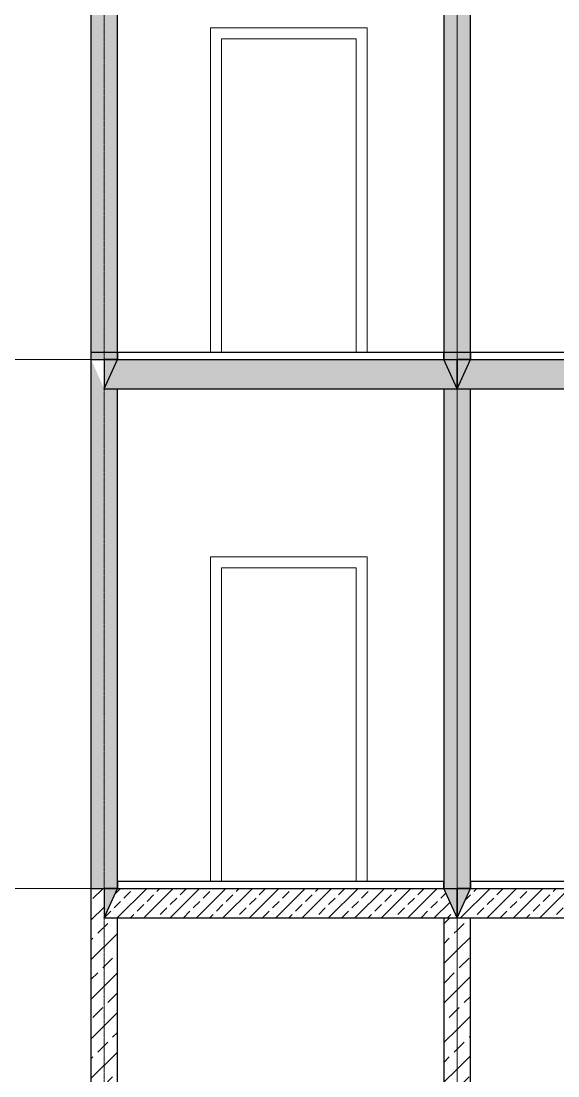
# Model space of a CAD drawing. Header units: millimetres. Extents: x -10163 to 1081624, y -5450 to 230390.
# Drawn here: x 383688 to 387338, y 58468 to 65645 of the extents above; entities that cross this region are included whole.
import ezdxf

# ---------------------------------------------------------------- set-up
doc = ezdxf.new("R2010")
doc.units = ezdxf.units.MM
doc.linetypes.add('Штрих-пунктир', pattern=[24, 20, -1.5, 1, -1.5])
doc.layers.add('0.09', color=40, linetype='Continuous', lineweight=9)
doc.layers.add('0.3', color=40, linetype='Continuous', lineweight=30)
doc.layers.add('0л_штриховка', color=7, linetype='Continuous', lineweight=9, transparency=0.2)
for name, color, linetype in [('0разрез', 7, 'Continuous'), ('норм двкри', 60, 'Continuous'), ('Оси 2', 253, 'Continuous'), ('Перекрытия', 100, 'Continuous'), ('Стены1', 120, 'Continuous')]:
    doc.layers.add(name, color=color, linetype=linetype)
pattern_1 = [(37.5, (8400, -1e-11), (-0.16000313, 4.894132373), [0, -3.8608, 0, -4.318, 0, -4.1275]), (7.5, (8400, -1e-11), (4.49523283, 7.16825101), [0, -2.0828, 0, -3.4798, 0, -1.3335]), (327.5, (8396.876, -1e-11), (7.909923702, 0.014371847), [0, -1.27, 0, -4.572, 0, -5.969]), (317.5, (8396.876, -1e-11), (7.63556452, 2.22929323), [0, -0.635, 0, -2.9972, 0, -3.429])]
pattern_2 = [(37.5, (10800, -7e-12), (-0.16000313, 4.894132373), [0, -3.8608, 0, -4.318, 0, -4.1275]), (7.5, (10800, -7e-12), (4.49523283, 7.16825101), [0, -2.0828, 0, -3.4798, 0, -1.3335]), (327.5, (10796.876, -7e-12), (7.909923702, 0.014371847), [0, -1.27, 0, -4.572, 0, -5.969]), (317.5, (10796.876, -7e-12), (7.63556452, 2.22929323), [0, -0.635, 0, -2.9972, 0, -3.429])]
pattern_3 = [(37.5, (7800, -7e-12), (-0.16000313, 4.894132373), [0, -3.8608, 0, -4.318, 0, -4.1275]), (7.5, (7800, -7e-12), (4.49523283, 7.16825101), [0, -2.0828, 0, -3.4798, 0, -1.3335]), (327.5, (7796.876, -7e-12), (7.909923702, 0.014371847), [0, -1.27, 0, -4.572, 0, -5.969]), (317.5, (7796.876, -7e-12), (7.63556452, 2.22929323), [0, -0.635, 0, -2.9972, 0, -3.429])]
pattern_4 = [(37.5, (8400, -3600), (-0.16000313, 4.894132373), [0, -3.8608, 0, -4.318, 0, -4.1275]), (7.5, (8400, -3600), (4.49523283, 7.16825101), [0, -2.0828, 0, -3.4798, 0, -1.3335]), (327.5, (8396.876, -3600), (7.909923702, 0.014371847), [0, -1.27, 0, -4.572, 0, -5.969]), (317.5, (8396.876, -3600), (7.63556452, 2.22929323), [0, -0.635, 0, -2.9972, 0, -3.429])]
pattern_5 = [(37.5, (10800, -3600), (-0.16000313, 4.894132373), [0, -3.8608, 0, -4.318, 0, -4.1275]), (7.5, (10800, -3600), (4.49523283, 7.16825101), [0, -2.0828, 0, -3.4798, 0, -1.3335]), (327.5, (10796.876, -3600), (7.909923702, 0.014371847), [0, -1.27, 0, -4.572, 0, -5.969]), (317.5, (10796.876, -3600), (7.63556452, 2.22929323), [0, -0.635, 0, -2.9972, 0, -3.429])]
pattern_6 = [(37.5, (7800, -3600), (-0.16000313, 4.894132373), [0, -3.8608, 0, -4.318, 0, -4.1275]), (7.5, (7800, -3600), (4.49523283, 7.16825101), [0, -2.0828, 0, -3.4798, 0, -1.3335]), (327.5, (7796.876, -3600), (7.909923702, 0.014371847), [0, -1.27, 0, -4.572, 0, -5.969]), (317.5, (7796.876, -3600), (7.63556452, 2.22929323), [0, -0.635, 0, -2.9972, 0, -3.429])]

# ---------------------------------------------------------------- blocks, each defined once
blk = doc.blocks.new('типовой')
h = blk.add_hatch()
h.set_pattern_fill('AR-SAND', color=256, scale=0.1)
h.set_pattern_definition(pattern_1)
h.paths.add_polyline_path([(388284.6, 63586), (388194.6, 63586), (388194.6, 63385.8)])
h = blk.add_hatch()
h.set_pattern_fill('AR-SAND', color=256, scale=0.1)
h.set_pattern_definition(pattern_1)
h.paths.add_polyline_path([(388194.6, 63385.8), (388284.6, 63586), (388194.6, 63586)])
h = blk.add_hatch()
h.set_pattern_fill('AR-SAND', color=256, scale=0.1)
h.set_pattern_definition(pattern_1)
h.paths.add_polyline_path([(388194.6, 63385.8), (388284.6, 63586), (388194.6, 63586)])
h = blk.add_hatch()
h.set_pattern_fill('AR-SAND', color=256, scale=0.1)
h.set_pattern_definition(pattern_1)
h.paths.add_polyline_path([(388284.6, 63586), (388194.6, 63586), (388194.6, 63385.8)])
h = blk.add_hatch()
h.set_pattern_fill('AR-SAND', color=256, scale=0.1)
h.set_pattern_definition(pattern_1)
h.paths.add_polyline_path([(388194.6, 63385.8), (388284.6, 63586), (388194.6, 63586)])
h = blk.add_hatch()
h.set_pattern_fill('AR-SAND', color=256, scale=0.1)
h.set_pattern_definition(pattern_1)
h.paths.add_polyline_path([(388194.6, 63385.8), (388284.6, 63586), (388194.6, 63586)])
h = blk.add_hatch()
h.set_pattern_fill('AR-SAND', color=256, scale=0.1)
h.set_pattern_definition(pattern_1)
h.paths.add_polyline_path([(388284.6, 63586), (388194.6, 63586), (388194.6, 63385.8)])
h = blk.add_hatch()
h.set_pattern_fill('AR-SAND', color=256, scale=0.1)
h.set_pattern_definition(pattern_1)
h.paths.add_polyline_path([(388194.6, 63385.8), (388284.6, 63586), (388194.6, 63586)])
h = blk.add_hatch()
h.set_pattern_fill('AR-SAND', color=256, scale=0.1)
h.set_pattern_definition(pattern_1)
h.paths.add_polyline_path([(388194.6, 63385.8), (388284.6, 63586), (388194.6, 63586)])
h = blk.add_hatch()
h.set_pattern_fill('AR-SAND', color=256, scale=0.1)
h.set_pattern_definition(pattern_3)
h.paths.add_polyline_path([(390594.6, 63586), (390504.6, 63586), (390594.6, 63385.8)])
h = blk.add_hatch()
h.set_pattern_fill('AR-SAND', color=256, scale=0.1)
h.set_pattern_definition(pattern_3)
h.paths.add_polyline_path([(390594.6, 63385.8), (390594.6, 63586), (390504.6, 63586)])
h = blk.add_hatch()
h.set_pattern_fill('AR-SAND', color=256, scale=0.1)
h.set_pattern_definition(pattern_3)
h.paths.add_polyline_path([(390594.6, 63385.8), (390594.6, 63586), (390504.6, 63586)])
h = blk.add_hatch()
h.set_pattern_fill('AR-SAND', color=256, scale=0.1)
h.set_pattern_definition(pattern_3)
h.paths.add_polyline_path([(390594.6, 63586), (390504.6, 63586), (390594.6, 63385.8)])
h = blk.add_hatch()
h.set_pattern_fill('AR-SAND', color=256, scale=0.1)
h.set_pattern_definition(pattern_3)
h.paths.add_polyline_path([(390594.6, 63385.8), (390594.6, 63586), (390504.6, 63586)])
h = blk.add_hatch()
h.set_pattern_fill('AR-SAND', color=256, scale=0.1)
h.set_pattern_definition(pattern_3)
h.paths.add_polyline_path([(390594.6, 63385.8), (390594.6, 63586), (390504.6, 63586)])
h = blk.add_hatch()
h.set_pattern_fill('AR-SAND', color=256, scale=0.1)
h.set_pattern_definition(pattern_3)
h.paths.add_polyline_path([(390594.6, 63586), (390504.6, 63586), (390594.6, 63385.8)])
h = blk.add_hatch()
h.set_pattern_fill('AR-SAND', color=256, scale=0.1)
h.set_pattern_definition(pattern_3)
h.paths.add_polyline_path([(390594.6, 63385.8), (390594.6, 63586), (390504.6, 63586)])
h = blk.add_hatch()
h.set_pattern_fill('AR-SAND', color=256, scale=0.1)
h.set_pattern_definition(pattern_3)
h.paths.add_polyline_path([(390594.6, 63385.8), (390594.6, 63586), (390504.6, 63586)])
h = blk.add_hatch()
h.set_pattern_fill('AR-SAND', color=256, scale=0.1)
h.set_pattern_definition(pattern_2)
h.paths.add_polyline_path([(390684.6, 63586), (390594.6, 63586), (390594.6, 63385.8)])
h = blk.add_hatch()
h.set_pattern_fill('AR-SAND', color=256, scale=0.1)
h.set_pattern_definition(pattern_2)
h.paths.add_polyline_path([(390594.6, 63385.8), (390684.6, 63586), (390594.6, 63586)])
h = blk.add_hatch()
h.set_pattern_fill('AR-SAND', color=256, scale=0.1)
h.set_pattern_definition(pattern_2)
h.paths.add_polyline_path([(390594.6, 63385.8), (390684.6, 63586), (390594.6, 63586)])
h = blk.add_hatch()
h.set_pattern_fill('AR-SAND', color=256, scale=0.1)
h.set_pattern_definition(pattern_2)
h.paths.add_polyline_path([(390684.6, 63586), (390594.6, 63586), (390594.6, 63385.8)])
h = blk.add_hatch()
h.set_pattern_fill('AR-SAND', color=256, scale=0.1)
h.set_pattern_definition(pattern_2)
h.paths.add_polyline_path([(390594.6, 63385.8), (390684.6, 63586), (390594.6, 63586)])
h = blk.add_hatch()
h.set_pattern_fill('AR-SAND', color=256, scale=0.1)
h.set_pattern_definition(pattern_2)
h.paths.add_polyline_path([(390594.6, 63385.8), (390684.6, 63586), (390594.6, 63586)])
h = blk.add_hatch()
h.set_pattern_fill('AR-SAND', color=256, scale=0.1)
h.set_pattern_definition(pattern_2)
h.paths.add_polyline_path([(390684.6, 63586), (390594.6, 63586), (390594.6, 63385.8)])
h = blk.add_hatch()
h.set_pattern_fill('AR-SAND', color=256, scale=0.1)
h.set_pattern_definition(pattern_2)
h.paths.add_polyline_path([(390594.6, 63385.8), (390684.6, 63586), (390594.6, 63586)])
h = blk.add_hatch()
h.set_pattern_fill('AR-SAND', color=256, scale=0.1)
h.set_pattern_definition(pattern_2)
h.paths.add_polyline_path([(390594.6, 63385.8), (390684.6, 63586), (390594.6, 63586)])
h = blk.add_hatch()
h.set_pattern_fill('AR-SAND', color=256, scale=0.1)
h.set_pattern_definition(pattern_4)
h.paths.add_polyline_path([(388284.6, 59986), (388194.6, 59986), (388194.6, 59785.8)])
h = blk.add_hatch()
h.set_pattern_fill('AR-SAND', color=256, scale=0.1)
h.set_pattern_definition(pattern_4)
h.paths.add_polyline_path([(388194.6, 59785.8), (388284.6, 59986), (388194.6, 59986)])
h = blk.add_hatch()
h.set_pattern_fill('AR-SAND', color=256, scale=0.1)
h.set_pattern_definition(pattern_4)
h.paths.add_polyline_path([(388194.6, 59785.8), (388284.6, 59986), (388194.6, 59986)])
h = blk.add_hatch()
h.set_pattern_fill('AR-SAND', color=256, scale=0.1)
h.set_pattern_definition(pattern_4)
h.paths.add_polyline_path([(388284.6, 59986), (388194.6, 59986), (388194.6, 59785.8)])
h = blk.add_hatch()
h.set_pattern_fill('AR-SAND', color=256, scale=0.1)
h.set_pattern_definition(pattern_4)
h.paths.add_polyline_path([(388194.6, 59785.8), (388284.6, 59986), (388194.6, 59986)])
h = blk.add_hatch()
h.set_pattern_fill('AR-SAND', color=256, scale=0.1)
h.set_pattern_definition(pattern_4)
h.paths.add_polyline_path([(388194.6, 59785.8), (388284.6, 59986), (388194.6, 59986)])
h = blk.add_hatch()
h.set_pattern_fill('AR-SAND', color=256, scale=0.1)
h.set_pattern_definition(pattern_4)
h.paths.add_polyline_path([(388284.6, 59986), (388194.6, 59986), (388194.6, 59785.8)])
h = blk.add_hatch()
h.set_pattern_fill('AR-SAND', color=256, scale=0.1)
h.set_pattern_definition(pattern_4)
h.paths.add_polyline_path([(388194.6, 59785.8), (388284.6, 59986), (388194.6, 59986)])
h = blk.add_hatch()
h.set_pattern_fill('AR-SAND', color=256, scale=0.1)
h.set_pattern_definition(pattern_4)
h.paths.add_polyline_path([(388194.6, 59785.8), (388284.6, 59986), (388194.6, 59986)])
h = blk.add_hatch()
h.set_pattern_fill('AR-SAND', color=256, scale=0.1)
h.set_pattern_definition(pattern_6)
h.paths.add_polyline_path([(390594.6, 59986), (390504.6, 59986), (390594.6, 59785.8)])
h = blk.add_hatch()
h.set_pattern_fill('AR-SAND', color=256, scale=0.1)
h.set_pattern_definition(pattern_6)
h.paths.add_polyline_path([(390594.6, 59785.8), (390594.6, 59986), (390504.6, 59986)])
h = blk.add_hatch()
h.set_pattern_fill('AR-SAND', color=256, scale=0.1)
h.set_pattern_definition(pattern_6)
h.paths.add_polyline_path([(390594.6, 59785.8), (390594.6, 59986), (390504.6, 59986)])
h = blk.add_hatch()
h.set_pattern_fill('AR-SAND', color=256, scale=0.1)
h.set_pattern_definition(pattern_6)
h.paths.add_polyline_path([(390594.6, 59986), (390504.6, 59986), (390594.6, 59785.8)])
h = blk.add_hatch()
h.set_pattern_fill('AR-SAND', color=256, scale=0.1)
h.set_pattern_definition(pattern_6)
h.paths.add_polyline_path([(390594.6, 59785.8), (390594.6, 59986), (390504.6, 59986)])
h = blk.add_hatch()
h.set_pattern_fill('AR-SAND', color=256, scale=0.1)
h.set_pattern_definition(pattern_6)
h.paths.add_polyline_path([(390594.6, 59785.8), (390594.6, 59986), (390504.6, 59986)])
h = blk.add_hatch()
h.set_pattern_fill('AR-SAND', color=256, scale=0.1)
h.set_pattern_definition(pattern_6)
h.paths.add_polyline_path([(390594.6, 59986), (390504.6, 59986), (390594.6, 59785.8)])
h = blk.add_hatch()
h.set_pattern_fill('AR-SAND', color=256, scale=0.1)
h.set_pattern_definition(pattern_6)
h.paths.add_polyline_path([(390594.6, 59785.8), (390594.6, 59986), (390504.6, 59986)])
h = blk.add_hatch()
h.set_pattern_fill('AR-SAND', color=256, scale=0.1)
h.set_pattern_definition(pattern_6)
h.paths.add_polyline_path([(390594.6, 59785.8), (390594.6, 59986), (390504.6, 59986)])
h = blk.add_hatch()
h.set_pattern_fill('AR-SAND', color=256, scale=0.1)
h.set_pattern_definition(pattern_5)
h.paths.add_polyline_path([(390684.6, 59986), (390594.6, 59986), (390594.6, 59785.8)])
h = blk.add_hatch()
h.set_pattern_fill('AR-SAND', color=256, scale=0.1)
h.set_pattern_definition(pattern_5)
h.paths.add_polyline_path([(390594.6, 59785.8), (390684.6, 59986), (390594.6, 59986)])
h = blk.add_hatch()
h.set_pattern_fill('AR-SAND', color=256, scale=0.1)
h.set_pattern_definition(pattern_5)
h.paths.add_polyline_path([(390594.6, 59785.8), (390684.6, 59986), (390594.6, 59986)])
h = blk.add_hatch()
h.set_pattern_fill('AR-SAND', color=256, scale=0.1)
h.set_pattern_definition(pattern_5)
h.paths.add_polyline_path([(390684.6, 59986), (390594.6, 59986), (390594.6, 59785.8)])
h = blk.add_hatch()
h.set_pattern_fill('AR-SAND', color=256, scale=0.1)
h.set_pattern_definition(pattern_5)
h.paths.add_polyline_path([(390594.6, 59785.8), (390684.6, 59986), (390594.6, 59986)])
h = blk.add_hatch()
h.set_pattern_fill('AR-SAND', color=256, scale=0.1)
h.set_pattern_definition(pattern_5)
h.paths.add_polyline_path([(390594.6, 59785.8), (390684.6, 59986), (390594.6, 59986)])
h = blk.add_hatch()
h.set_pattern_fill('AR-SAND', color=256, scale=0.1)
h.set_pattern_definition(pattern_5)
h.paths.add_polyline_path([(390684.6, 59986), (390594.6, 59986), (390594.6, 59785.8)])
h = blk.add_hatch()
h.set_pattern_fill('AR-SAND', color=256, scale=0.1)
h.set_pattern_definition(pattern_5)
h.paths.add_polyline_path([(390594.6, 59785.8), (390684.6, 59986), (390594.6, 59986)])
h = blk.add_hatch()
h.set_pattern_fill('AR-SAND', color=256, scale=0.1)
h.set_pattern_definition(pattern_5)
h.paths.add_polyline_path([(390594.6, 59785.8), (390684.6, 59986), (390594.6, 59986)])
at = {"layer": '0л_штриховка', "lineweight": 9}
h = blk.add_hatch(dxfattribs=at)
h.set_pattern_fill('ANSI36', color=256, scale=30)
h.paths.add_polyline_path([(390504.6, 63586), (388284.6, 63586), (388194.6, 63385.8), (390594.6, 63385.8)])
h.paths.add_polyline_path([(393504.6, 63586), (390684.6, 63586), (390594.6, 63385.8), (393594.6, 63385.8)])
h.paths.add_polyline_path([(395009.7, 63586), (393684.6, 63586), (393594.6, 63385.8), (395099.7, 63385.8)])
h.paths.add_polyline_path([(393684.6, 63385.8), (393594.6, 63385.8), (393504.6, 63385.8), (393504.6, 59986), (393684.6, 59986), (393684.6, 60033.1)])
h.paths.add_polyline_path([(390684.6, 63385.8), (390594.6, 63385.8), (390504.6, 63385.8), (390504.6, 59986), (390684.6, 59986), (390684.6, 60033.1)])
h.paths.add_polyline_path([(390684.6, 63633.1), (390504.6, 63633.1), (390504.6, 63586), (390594.6, 63586), (390684.6, 63586)])
h.paths.add_polyline_path([(393684.6, 63633.1), (393504.6, 63633.1), (393504.6, 63586), (393594.6, 63586), (393684.6, 63586)])
h.paths.add_polyline_path([(382704.6, 63586), (380184.6, 63586), (380124.6, 63385.8), (382794.6, 63385.8)])
h.paths.add_polyline_path([(380184.6, 63385.8), (380124.6, 63385.8), (380124.6, 63586), (380184.6, 63586), (380184.6, 63633.1), (380064.6, 63633.1), (380064.6, 59986), (380184.6, 59986)])
h.paths.add_polyline_path([(382884.6, 63586), (382794.6, 63385.8), (382704.6, 63385.8), (382704.6, 59986), (382884.6, 59986)])
h.paths.add_polyline_path([(388284.6, 63385.8), (388194.6, 63385.8), (388104.6, 63586), (388104.6, 59986), (388284.6, 59986)])
h.paths.add_polyline_path([(388284.6, 63586), (388284.6, 63633.1), (388104.6, 63633.1), (388104.6, 63586), (388194.6, 63586)])
h.paths.add_polyline_path([(382884.6, 63586), (382884.6, 63633.1), (382704.6, 63633.1), (382704.6, 63586), (382794.6, 63586)])
h = blk.add_hatch(dxfattribs=at)
h.set_pattern_fill('ANSI36', color=256, scale=30)
h.paths.add_polyline_path([(390504.6, 63586), (388284.6, 63586), (388194.6, 63385.8), (390594.6, 63385.8)])
h.paths.add_polyline_path([(393504.6, 63586), (390684.6, 63586), (390594.6, 63385.8), (393594.6, 63385.8)])
h.paths.add_polyline_path([(395009.7, 63586), (393684.6, 63586), (393594.6, 63385.8), (395099.7, 63385.8)])
h.paths.add_polyline_path([(393684.6, 63385.8), (393594.6, 63385.8), (393504.6, 63385.8), (393504.6, 59986), (393684.6, 59986), (393684.6, 60033.1)])
h.paths.add_polyline_path([(390684.6, 63385.8), (390594.6, 63385.8), (390504.6, 63385.8), (390504.6, 59986), (390684.6, 59986), (390684.6, 60033.1)])
h.paths.add_polyline_path([(390684.6, 63633.1), (390504.6, 63633.1), (390504.6, 63586), (390594.6, 63586), (390684.6, 63586)])
h.paths.add_polyline_path([(393684.6, 63633.1), (393504.6, 63633.1), (393504.6, 63586), (393594.6, 63586), (393684.6, 63586)])
h.paths.add_polyline_path([(382704.6, 63586), (380184.6, 63586), (380124.6, 63385.8), (382794.6, 63385.8)])
h.paths.add_polyline_path([(380184.6, 63385.8), (380124.6, 63385.8), (380124.6, 63586), (380184.6, 63586), (380184.6, 63633.1), (380064.6, 63633.1), (380064.6, 59986), (380184.6, 59986)])
h.paths.add_polyline_path([(382884.6, 63586), (382794.6, 63385.8), (382704.6, 63385.8), (382704.6, 59986), (382884.6, 59986)])
h.paths.add_polyline_path([(388284.6, 63385.8), (388194.6, 63385.8), (388104.6, 63586), (388104.6, 59986), (388284.6, 59986)])
h.paths.add_polyline_path([(388284.6, 63586), (388284.6, 63633.1), (388104.6, 63633.1), (388104.6, 63586), (388194.6, 63586)])
h.paths.add_polyline_path([(382884.6, 63586), (382884.6, 63633.1), (382704.6, 63633.1), (382704.6, 63586), (382794.6, 63586)])
h = blk.add_hatch(dxfattribs=at)
h.set_pattern_fill('ANSI36', color=256, scale=30)
h.paths.add_polyline_path([(390504.6, 63586), (388284.6, 63586), (388194.6, 63385.8), (390594.6, 63385.8)])
h.paths.add_polyline_path([(393504.6, 63586), (390684.6, 63586), (390594.6, 63385.8), (393594.6, 63385.8)])
h.paths.add_polyline_path([(395009.7, 63586), (393684.6, 63586), (393594.6, 63385.8), (395099.7, 63385.8)])
h.paths.add_polyline_path([(393684.6, 63385.8), (393594.6, 63385.8), (393504.6, 63385.8), (393504.6, 59986), (393684.6, 59986), (393684.6, 60033.1)])
h.paths.add_polyline_path([(390684.6, 63385.8), (390594.6, 63385.8), (390504.6, 63385.8), (390504.6, 59986), (390684.6, 59986), (390684.6, 60033.1)])
h.paths.add_polyline_path([(390684.6, 63633.1), (390504.6, 63633.1), (390504.6, 63586), (390594.6, 63586), (390684.6, 63586)])
h.paths.add_polyline_path([(393684.6, 63633.1), (393504.6, 63633.1), (393504.6, 63586), (393594.6, 63586), (393684.6, 63586)])
h.paths.add_polyline_path([(382704.6, 63586), (380184.6, 63586), (380124.6, 63385.8), (382794.6, 63385.8)])
h.paths.add_polyline_path([(380184.6, 63385.8), (380124.6, 63385.8), (380124.6, 63586), (380184.6, 63586), (380184.6, 63633.1), (380064.6, 63633.1), (380064.6, 59986), (380184.6, 59986)])
h.paths.add_polyline_path([(382884.6, 63586), (382794.6, 63385.8), (382704.6, 63385.8), (382704.6, 59986), (382884.6, 59986)])
h.paths.add_polyline_path([(388284.6, 63385.8), (388194.6, 63385.8), (388104.6, 63586), (388104.6, 59986), (388284.6, 59986)])
h.paths.add_polyline_path([(388284.6, 63586), (388284.6, 63633.1), (388104.6, 63633.1), (388104.6, 63586), (388194.6, 63586)])
h.paths.add_polyline_path([(382884.6, 63586), (382884.6, 63633.1), (382704.6, 63633.1), (382704.6, 63586), (382794.6, 63586)])
at = {"lineweight": 9}
blk.add_line((382884.6, 59986), (388104.6, 59986), dxfattribs=at)
blk.add_line((382884.6, 59986), (388104.6, 59986), dxfattribs=at)
blk.add_line((382884.6, 59986), (388104.6, 59986), dxfattribs=at)
for points in [[(388284.6, 63586), (388194.6, 63586), (388194.6, 63385.8), (388284.6, 63586)], [(388284.6, 63586), (388194.6, 63586), (388194.6, 63385.8), (388284.6, 63586)], [(388284.6, 63586), (388194.6, 63586), (388194.6, 63385.8), (388284.6, 63586)], [(388284.6, 63586), (388194.6, 63586), (388194.6, 63385.8), (388284.6, 63586)], [(388284.6, 63586), (388194.6, 63586), (388194.6, 63385.8), (388284.6, 63586)], [(388284.6, 63586), (388194.6, 63586), (388194.6, 63385.8), (388284.6, 63586)], [(388284.6, 63586), (388194.6, 63586), (388194.6, 63385.8), (388284.6, 63586)], [(388284.6, 63586), (388194.6, 63586), (388194.6, 63385.8), (388284.6, 63586)], [(388284.6, 63586), (388194.6, 63586), (388194.6, 63385.8), (388284.6, 63586)], [(390504.6, 63586), (390594.6, 63586), (390594.6, 63385.8), (390504.6, 63586)], [(390504.6, 63586), (390594.6, 63586), (390594.6, 63385.8), (390504.6, 63586)], [(390504.6, 63586), (390594.6, 63586), (390594.6, 63385.8), (390504.6, 63586)], [(390504.6, 63586), (390594.6, 63586), (390594.6, 63385.8), (390504.6, 63586)], [(390504.6, 63586), (390594.6, 63586), (390594.6, 63385.8), (390504.6, 63586)], [(390504.6, 63586), (390594.6, 63586), (390594.6, 63385.8), (390504.6, 63586)], [(390504.6, 63586), (390594.6, 63586), (390594.6, 63385.8), (390504.6, 63586)], [(390504.6, 63586), (390594.6, 63586), (390594.6, 63385.8), (390504.6, 63586)], [(390504.6, 63586), (390594.6, 63586), (390594.6, 63385.8), (390504.6, 63586)], [(390684.6, 63586), (390594.6, 63586), (390594.6, 63385.8), (390684.6, 63586)], [(390684.6, 63586), (390594.6, 63586), (390594.6, 63385.8), (390684.6, 63586)], [(390684.6, 63586), (390594.6, 63586), (390594.6, 63385.8), (390684.6, 63586)], [(390684.6, 63586), (390594.6, 63586), (390594.6, 63385.8), (390684.6, 63586)], [(390684.6, 63586), (390594.6, 63586), (390594.6, 63385.8), (390684.6, 63586)], [(390684.6, 63586), (390594.6, 63586), (390594.6, 63385.8), (390684.6, 63586)], [(390684.6, 63586), (390594.6, 63586), (390594.6, 63385.8), (390684.6, 63586)], [(390684.6, 63586), (390594.6, 63586), (390594.6, 63385.8), (390684.6, 63586)], [(390684.6, 63586), (390594.6, 63586), (390594.6, 63385.8), (390684.6, 63586)], [(388284.6, 59986), (388194.6, 59986), (388194.6, 59785.8), (388284.6, 59986)], [(388284.6, 59986), (388194.6, 59986), (388194.6, 59785.8), (388284.6, 59986)], [(388284.6, 59986), (388194.6, 59986), (388194.6, 59785.8), (388284.6, 59986)], [(388284.6, 59986), (388194.6, 59986), (388194.6, 59785.8), (388284.6, 59986)], [(388284.6, 59986), (388194.6, 59986), (388194.6, 59785.8), (388284.6, 59986)], [(388284.6, 59986), (388194.6, 59986), (388194.6, 59785.8), (388284.6, 59986)], [(388284.6, 59986), (388194.6, 59986), (388194.6, 59785.8), (388284.6, 59986)], [(388284.6, 59986), (388194.6, 59986), (388194.6, 59785.8), (388284.6, 59986)], [(388284.6, 59986), (388194.6, 59986), (388194.6, 59785.8), (388284.6, 59986)], [(390504.6, 59986), (390594.6, 59986), (390594.6, 59785.8), (390504.6, 59986)], [(390504.6, 59986), (390594.6, 59986), (390594.6, 59785.8), (390504.6, 59986)], [(390504.6, 59986), (390594.6, 59986), (390594.6, 59785.8), (390504.6, 59986)], [(390504.6, 59986), (390594.6, 59986), (390594.6, 59785.8), (390504.6, 59986)], [(390504.6, 59986), (390594.6, 59986), (390594.6, 59785.8), (390504.6, 59986)], [(390504.6, 59986), (390594.6, 59986), (390594.6, 59785.8), (390504.6, 59986)], [(390504.6, 59986), (390594.6, 59986), (390594.6, 59785.8), (390504.6, 59986)], [(390504.6, 59986), (390594.6, 59986), (390594.6, 59785.8), (390504.6, 59986)], [(390504.6, 59986), (390594.6, 59986), (390594.6, 59785.8), (390504.6, 59986)], [(390684.6, 59986), (390594.6, 59986), (390594.6, 59785.8), (390684.6, 59986)], [(390684.6, 59986), (390594.6, 59986), (390594.6, 59785.8), (390684.6, 59986)], [(390684.6, 59986), (390594.6, 59986), (390594.6, 59785.8), (390684.6, 59986)], [(390684.6, 59986), (390594.6, 59986), (390594.6, 59785.8), (390684.6, 59986)], [(390684.6, 59986), (390594.6, 59986), (390594.6, 59785.8), (390684.6, 59986)], [(390684.6, 59986), (390594.6, 59986), (390594.6, 59785.8), (390684.6, 59986)], [(390684.6, 59986), (390594.6, 59986), (390594.6, 59785.8), (390684.6, 59986)], [(390684.6, 59986), (390594.6, 59986), (390594.6, 59785.8), (390684.6, 59986)], [(390684.6, 59986), (390594.6, 59986), (390594.6, 59785.8), (390684.6, 59986)]]:
    blk.add_lwpolyline(points)
at = {"layer": '0.09', "lineweight": 9}
blk.add_line((382884.6, 59986), (388104.6, 59986), dxfattribs=at)
blk.add_line((382884.6, 59986), (388104.6, 59986), dxfattribs=at)
blk.add_line((382884.6, 59986), (388104.6, 59986), dxfattribs=at)
blk.add_line((382884.6, 59986), (388104.6, 59986), dxfattribs=at)
blk.add_line((382884.6, 59986), (388104.6, 59986), dxfattribs=at)
blk.add_line((382884.6, 59986), (388104.6, 59986), dxfattribs=at)
at = {"layer": '0.3', "lineweight": 30}
for points in [[(388104.6, 63633.1), (388104.6, 59986), (388284.6, 59986), (388284.6, 63385.8)], [(388284.6, 63633.1), (388104.6, 63633.1)], [(388104.6, 63633.1), (388104.6, 59986), (388284.6, 59986), (388284.6, 63385.8)], [(388284.6, 63633.1), (388104.6, 63633.1)], [(388104.6, 63633.1), (388104.6, 59986), (388284.6, 59986), (388284.6, 63385.8)], [(388284.6, 63633.1), (388104.6, 63633.1)], [(390684.6, 63633.1), (390504.6, 63633.1)], [(390684.6, 63633.1), (390504.6, 63633.1)], [(390684.6, 63633.1), (390504.6, 63633.1)], [(388194.6, 63586), (388194.6, 63385.8), (390594.6, 63385.8), (390594.6, 63586)], [(388194.6, 63586), (388194.6, 63385.8), (390594.6, 63385.8), (390594.6, 63586)], [(388194.6, 63586), (388194.6, 63385.8), (390594.6, 63385.8), (390594.6, 63586)], [(390594.6, 63586), (390594.6, 63385.8), (393594.6, 63385.8), (393594.6, 63586)], [(390594.6, 63586), (390594.6, 63385.8), (393594.6, 63385.8), (393594.6, 63586)], [(390594.6, 63586), (390594.6, 63385.8), (393594.6, 63385.8), (393594.6, 63586)], [(390504.6, 63385.8), (390504.6, 59986), (390684.6, 59986), (390684.6, 63385.8)], [(390504.6, 63385.8), (390504.6, 59986), (390684.6, 59986), (390684.6, 63385.8)], [(390504.6, 63385.8), (390504.6, 59986), (390684.6, 59986), (390684.6, 63385.8)], [(388194.6, 59986), (388194.6, 59785.8), (390594.6, 59785.8), (390594.6, 59986)], [(388194.6, 59986), (388194.6, 59785.8), (390594.6, 59785.8), (390594.6, 59986)], [(388194.6, 59986), (388194.6, 59785.8), (390594.6, 59785.8), (390594.6, 59986)], [(388194.6, 59986), (388194.6, 59785.8), (390594.6, 59785.8), (390594.6, 59986)], [(388194.6, 59986), (388194.6, 59785.8), (390594.6, 59785.8), (390594.6, 59986)], [(388194.6, 59986), (388194.6, 59785.8), (390594.6, 59785.8), (390594.6, 59986)], [(388194.6, 59986), (388194.6, 59785.8), (390594.6, 59785.8), (390594.6, 59986)], [(388194.6, 59986), (388194.6, 59785.8), (390594.6, 59785.8), (390594.6, 59986)], [(388194.6, 59986), (388194.6, 59785.8), (390594.6, 59785.8), (390594.6, 59986)], [(388284.6, 59986), (390504.6, 59986)], [(388284.6, 59986), (390504.6, 59986)], [(388284.6, 59986), (390504.6, 59986)], [(388284.6, 59986), (390504.6, 59986)], [(388284.6, 59986), (390504.6, 59986)], [(388284.6, 59986), (390504.6, 59986)], [(388284.6, 59986), (390504.6, 59986)], [(388284.6, 59986), (390504.6, 59986)], [(388284.6, 59986), (390504.6, 59986)], [(390594.6, 59986), (390594.6, 59785.8), (393594.6, 59785.8), (393594.6, 59986)], [(390594.6, 59986), (390594.6, 59785.8), (393594.6, 59785.8), (393594.6, 59986)], [(390594.6, 59986), (390594.6, 59785.8), (393594.6, 59785.8), (393594.6, 59986)], [(390594.6, 59986), (390594.6, 59785.8), (393594.6, 59785.8), (393594.6, 59986)], [(390594.6, 59986), (390594.6, 59785.8), (393594.6, 59785.8), (393594.6, 59986)], [(390594.6, 59986), (390594.6, 59785.8), (393594.6, 59785.8), (393594.6, 59986)], [(390594.6, 59986), (390594.6, 59785.8), (393594.6, 59785.8), (393594.6, 59986)], [(390594.6, 59986), (390594.6, 59785.8), (393594.6, 59785.8), (393594.6, 59986)], [(390594.6, 59986), (390594.6, 59785.8), (393594.6, 59785.8), (393594.6, 59986)], [(390647.5, 59986), (393535.1, 59986)], [(390647.5, 59986), (393535.1, 59986)], [(390647.5, 59986), (393535.1, 59986)], [(390647.5, 59986), (393535.1, 59986)], [(390647.5, 59986), (393535.1, 59986)], [(390647.5, 59986), (393535.1, 59986)], [(390647.5, 59986), (393535.1, 59986)], [(390647.5, 59986), (393535.1, 59986)], [(390647.5, 59986), (393535.1, 59986)]]:
    blk.add_lwpolyline(points, dxfattribs=at)
for points in [[(388284.6, 63586), (390504.6, 63586), (390504.6, 63633.1), (388284.6, 63633.1)], [(388284.6, 63586), (390504.6, 63586), (390504.6, 63633.1), (388284.6, 63633.1)], [(388284.6, 63586), (390504.6, 63586), (390504.6, 63633.1), (388284.6, 63633.1)], [(388284.6, 63586), (390504.6, 63586), (390504.6, 63633.1), (388284.6, 63633.1)], [(388284.6, 63586), (390504.6, 63586), (390504.6, 63633.1), (388284.6, 63633.1)], [(388284.6, 63586), (390504.6, 63586), (390504.6, 63633.1), (388284.6, 63633.1)], [(388284.6, 63586), (390504.6, 63586), (390504.6, 63633.1), (388284.6, 63633.1)], [(388284.6, 63586), (390504.6, 63586), (390504.6, 63633.1), (388284.6, 63633.1)], [(388284.6, 63586), (390504.6, 63586), (390504.6, 63633.1), (388284.6, 63633.1)], [(390684.6, 63586), (393504.6, 63586), (393504.6, 63633.1), (390684.6, 63633.1)], [(390684.6, 63586), (393504.6, 63586), (393504.6, 63633.1), (390684.6, 63633.1)], [(390684.6, 63586), (393504.6, 63586), (393504.6, 63633.1), (390684.6, 63633.1)], [(390684.6, 63586), (393504.6, 63586), (393504.6, 63633.1), (390684.6, 63633.1)], [(390684.6, 63586), (393504.6, 63586), (393504.6, 63633.1), (390684.6, 63633.1)], [(390684.6, 63586), (393504.6, 63586), (393504.6, 63633.1), (390684.6, 63633.1)], [(390684.6, 63586), (393504.6, 63586), (393504.6, 63633.1), (390684.6, 63633.1)], [(390684.6, 63586), (393504.6, 63586), (393504.6, 63633.1), (390684.6, 63633.1)], [(390684.6, 63586), (393504.6, 63586), (393504.6, 63633.1), (390684.6, 63633.1)], [(388284.6, 59986), (390504.6, 59986), (390504.6, 60033.1), (388284.6, 60033.1)], [(388284.6, 59986), (390504.6, 59986), (390504.6, 60033.1), (388284.6, 60033.1)], [(388284.6, 59986), (390504.6, 59986), (390504.6, 60033.1), (388284.6, 60033.1)], [(388284.6, 59986), (390504.6, 59986), (390504.6, 60033.1), (388284.6, 60033.1)], [(388284.6, 59986), (390504.6, 59986), (390504.6, 60033.1), (388284.6, 60033.1)], [(388284.6, 59986), (390504.6, 59986), (390504.6, 60033.1), (388284.6, 60033.1)], [(388284.6, 59986), (390504.6, 59986), (390504.6, 60033.1), (388284.6, 60033.1)], [(388284.6, 59986), (390504.6, 59986), (390504.6, 60033.1), (388284.6, 60033.1)], [(388284.6, 59986), (390504.6, 59986), (390504.6, 60033.1), (388284.6, 60033.1)], [(390684.6, 59986), (393504.6, 59986), (393504.6, 60033.1), (390684.6, 60033.1)], [(390684.6, 59986), (393504.6, 59986), (393504.6, 60033.1), (390684.6, 60033.1)], [(390684.6, 59986), (393504.6, 59986), (393504.6, 60033.1), (390684.6, 60033.1)], [(390684.6, 59986), (393504.6, 59986), (393504.6, 60033.1), (390684.6, 60033.1)], [(390684.6, 59986), (393504.6, 59986), (393504.6, 60033.1), (390684.6, 60033.1)], [(390684.6, 59986), (393504.6, 59986), (393504.6, 60033.1), (390684.6, 60033.1)], [(390684.6, 59986), (393504.6, 59986), (393504.6, 60033.1), (390684.6, 60033.1)], [(390684.6, 59986), (393504.6, 59986), (393504.6, 60033.1), (390684.6, 60033.1)], [(390684.6, 59986), (393504.6, 59986), (393504.6, 60033.1), (390684.6, 60033.1)]]:
    blk.add_lwpolyline(points, close=True, dxfattribs=at)
at = {"layer": 'норм двкри', "lineweight": 9}
for p, q in [((388916.4, 62243.1), (388916.4, 60033.1)), ((389983.4, 62243.1), (388916.4, 62243.1)), ((388916.4, 62243.1), (388916.4, 60033.1)), ((389983.4, 62243.1), (388916.4, 62243.1)), ((388916.4, 62243.1), (388916.4, 60033.1)), ((389983.4, 62243.1), (388916.4, 62243.1)), ((388916.4, 62243.1), (388916.4, 60033.1)), ((389983.4, 62243.1), (388916.4, 62243.1)), ((388916.4, 62243.1), (388916.4, 60033.1)), ((389983.4, 62243.1), (388916.4, 62243.1)), ((388916.4, 62243.1), (388916.4, 60033.1)), ((389983.4, 62243.1), (388916.4, 62243.1)), ((388916.4, 62243.1), (388916.4, 60033.1)), ((389983.4, 62243.1), (388916.4, 62243.1)), ((388916.4, 62243.1), (388916.4, 60033.1)), ((389983.4, 62243.1), (388916.4, 62243.1)), ((388916.4, 62243.1), (388916.4, 60033.1)), ((389983.4, 62243.1), (388916.4, 62243.1)), ((388916.4, 62243.1), (388916.4, 60033.1)), ((389983.4, 62243.1), (388916.4, 62243.1)), ((388916.4, 62243.1), (388916.4, 60033.1)), ((389983.4, 62243.1), (388916.4, 62243.1)), ((388916.4, 62243.1), (388916.4, 60033.1)), ((389983.4, 62243.1), (388916.4, 62243.1)), ((388916.4, 62243.1), (388916.4, 60033.1)), ((389983.4, 62243.1), (388916.4, 62243.1)), ((388916.4, 62243.1), (388916.4, 60033.1)), ((389983.4, 62243.1), (388916.4, 62243.1)), ((388916.4, 62243.1), (388916.4, 60033.1)), ((389983.4, 62243.1), (388916.4, 62243.1)), ((388916.4, 62243.1), (388916.4, 60033.1)), ((389983.4, 62243.1), (388916.4, 62243.1)), ((388916.4, 62243.1), (388916.4, 60033.1)), ((389983.4, 62243.1), (388916.4, 62243.1)), ((388916.4, 62243.1), (388916.4, 60033.1)), ((389983.4, 62243.1), (388916.4, 62243.1)), ((389983.4, 60033.1), (389983.4, 62243.1)), ((389983.4, 60033.1), (389983.4, 62243.1)), ((389983.4, 60033.1), (389983.4, 62243.1)), ((389983.4, 60033.1), (389983.4, 62243.1)), ((389983.4, 60033.1), (389983.4, 62243.1)), ((389983.4, 60033.1), (389983.4, 62243.1)), ((389983.4, 60033.1), (389983.4, 62243.1)), ((389983.4, 60033.1), (389983.4, 62243.1)), ((389983.4, 60033.1), (389983.4, 62243.1)), ((389983.4, 60033.1), (389983.4, 62243.1)), ((389983.4, 60033.1), (389983.4, 62243.1)), ((389983.4, 60033.1), (389983.4, 62243.1)), ((389983.4, 60033.1), (389983.4, 62243.1)), ((389983.4, 60033.1), (389983.4, 62243.1)), ((389983.4, 60033.1), (389983.4, 62243.1)), ((389983.4, 60033.1), (389983.4, 62243.1)), ((389983.4, 60033.1), (389983.4, 62243.1)), ((389983.4, 60033.1), (389983.4, 62243.1)), ((388992.4, 60033.1), (388992.4, 62167.1)), ((388992.4, 62167.1), (389907.4, 62167.1)), ((388992.4, 60033.1), (388992.4, 62167.1)), ((388992.4, 62167.1), (389907.4, 62167.1)), ((388992.4, 60033.1), (388992.4, 62167.1)), ((388992.4, 62167.1), (389907.4, 62167.1)), ((388992.4, 60033.1), (388992.4, 62167.1)), ((388992.4, 62167.1), (389907.4, 62167.1)), ((388992.4, 60033.1), (388992.4, 62167.1)), ((388992.4, 62167.1), (389907.4, 62167.1)), ((388992.4, 60033.1), (388992.4, 62167.1)), ((388992.4, 62167.1), (389907.4, 62167.1)), ((388992.4, 60033.1), (388992.4, 62167.1)), ((388992.4, 62167.1), (389907.4, 62167.1)), ((388992.4, 60033.1), (388992.4, 62167.1)), ((388992.4, 62167.1), (389907.4, 62167.1)), ((388992.4, 60033.1), (388992.4, 62167.1)), ((388992.4, 62167.1), (389907.4, 62167.1)), ((388992.4, 60033.1), (388992.4, 62167.1)), ((388992.4, 62167.1), (389907.4, 62167.1)), ((388992.4, 60033.1), (388992.4, 62167.1)), ((388992.4, 62167.1), (389907.4, 62167.1)), ((388992.4, 60033.1), (388992.4, 62167.1)), ((388992.4, 62167.1), (389907.4, 62167.1)), ((388992.4, 60033.1), (388992.4, 62167.1)), ((388992.4, 62167.1), (389907.4, 62167.1)), ((388992.4, 60033.1), (388992.4, 62167.1)), ((388992.4, 62167.1), (389907.4, 62167.1)), ((388992.4, 60033.1), (388992.4, 62167.1)), ((388992.4, 62167.1), (389907.4, 62167.1)), ((388992.4, 60033.1), (388992.4, 62167.1)), ((388992.4, 62167.1), (389907.4, 62167.1)), ((388992.4, 60033.1), (388992.4, 62167.1)), ((388992.4, 62167.1), (389907.4, 62167.1)), ((388992.4, 60033.1), (388992.4, 62167.1)), ((388992.4, 62167.1), (389907.4, 62167.1)), ((389907.4, 62167.1), (389907.4, 60033.1)), ((389907.4, 62167.1), (389907.4, 60033.1)), ((389907.4, 62167.1), (389907.4, 60033.1)), ((389907.4, 62167.1), (389907.4, 60033.1)), ((389907.4, 62167.1), (389907.4, 60033.1)), ((389907.4, 62167.1), (389907.4, 60033.1)), ((389907.4, 62167.1), (389907.4, 60033.1)), ((389907.4, 62167.1), (389907.4, 60033.1)), ((389907.4, 62167.1), (389907.4, 60033.1)), ((389907.4, 62167.1), (389907.4, 60033.1)), ((389907.4, 62167.1), (389907.4, 60033.1)), ((389907.4, 62167.1), (389907.4, 60033.1)), ((389907.4, 62167.1), (389907.4, 60033.1)), ((389907.4, 62167.1), (389907.4, 60033.1)), ((389907.4, 62167.1), (389907.4, 60033.1)), ((389907.4, 62167.1), (389907.4, 60033.1)), ((389907.4, 62167.1), (389907.4, 60033.1)), ((389907.4, 62167.1), (389907.4, 60033.1))]:
    blk.add_line(p, q, dxfattribs=at)
at = {"layer": 'Перекрытия'}
for points in [[(388194.6, 63586), (388194.6, 63385.8), (390594.6, 63385.8), (390594.6, 63586)], [(388194.6, 63586), (388194.6, 63385.8), (390594.6, 63385.8), (390594.6, 63586)], [(388194.6, 63586), (388194.6, 63385.8), (390594.6, 63385.8), (390594.6, 63586)], [(388194.6, 63586), (388194.6, 63385.8), (390594.6, 63385.8), (390594.6, 63586)], [(388194.6, 63586), (388194.6, 63385.8), (390594.6, 63385.8), (390594.6, 63586)], [(388194.6, 63586), (388194.6, 63385.8), (390594.6, 63385.8), (390594.6, 63586)], [(388284.6, 63586), (390504.6, 63586)], [(388284.6, 63586), (390504.6, 63586)], [(388284.6, 63586), (390504.6, 63586)], [(388284.6, 63586), (390504.6, 63586)], [(388284.6, 63586), (390504.6, 63586)], [(388284.6, 63586), (390504.6, 63586)], [(388284.6, 63586), (390504.6, 63586)], [(388284.6, 63586), (390504.6, 63586)], [(388284.6, 63586), (390504.6, 63586)], [(390594.6, 63586), (390594.6, 63385.8), (393594.6, 63385.8), (393594.6, 63586)], [(390594.6, 63586), (390594.6, 63385.8), (393594.6, 63385.8), (393594.6, 63586)], [(390594.6, 63586), (390594.6, 63385.8), (393594.6, 63385.8), (393594.6, 63586)], [(390594.6, 63586), (390594.6, 63385.8), (393594.6, 63385.8), (393594.6, 63586)], [(390594.6, 63586), (390594.6, 63385.8), (393594.6, 63385.8), (393594.6, 63586)], [(390594.6, 63586), (390594.6, 63385.8), (393594.6, 63385.8), (393594.6, 63586)], [(390647.5, 63586), (393535.1, 63586)], [(390647.5, 63586), (393535.1, 63586)], [(390647.5, 63586), (393535.1, 63586)], [(390647.5, 63586), (393535.1, 63586)], [(390647.5, 63586), (393535.1, 63586)], [(390647.5, 63586), (393535.1, 63586)], [(390647.5, 63586), (393535.1, 63586)], [(390647.5, 63586), (393535.1, 63586)], [(390647.5, 63586), (393535.1, 63586)]]:
    blk.add_lwpolyline(points, dxfattribs=at)
at = {"layer": 'Стены1'}
for points in [[(388104.6, 63633.1), (388104.6, 59986), (388284.6, 59986), (388284.6, 63385.8)], [(388284.6, 63633.1), (388104.6, 63633.1)], [(388104.6, 63633.1), (388104.6, 59986), (388284.6, 59986), (388284.6, 63385.8)], [(388284.6, 63633.1), (388104.6, 63633.1)], [(388104.6, 63633.1), (388104.6, 59986), (388284.6, 59986), (388284.6, 63385.8)], [(388284.6, 63633.1), (388104.6, 63633.1)], [(388104.6, 63633.1), (388104.6, 59986), (388284.6, 59986), (388284.6, 63385.8)], [(388284.6, 63633.1), (388104.6, 63633.1)], [(388104.6, 63633.1), (388104.6, 59986), (388284.6, 59986), (388284.6, 63385.8)], [(388284.6, 63633.1), (388104.6, 63633.1)], [(388104.6, 63633.1), (388104.6, 59986), (388284.6, 59986), (388284.6, 63385.8)], [(388284.6, 63633.1), (388104.6, 63633.1)], [(390684.6, 63633.1), (390504.6, 63633.1)], [(390684.6, 63633.1), (390504.6, 63633.1)], [(390684.6, 63633.1), (390504.6, 63633.1)], [(390684.6, 63633.1), (390504.6, 63633.1)], [(390684.6, 63633.1), (390504.6, 63633.1)], [(390684.6, 63633.1), (390504.6, 63633.1)], [(390504.6, 63385.8), (390504.6, 59986), (390684.6, 59986), (390684.6, 63385.8)], [(390504.6, 63385.8), (390504.6, 59986), (390684.6, 59986), (390684.6, 63385.8)], [(390504.6, 63385.8), (390504.6, 59986), (390684.6, 59986), (390684.6, 63385.8)], [(390504.6, 63385.8), (390504.6, 59986), (390684.6, 59986), (390684.6, 63385.8)], [(390504.6, 63385.8), (390504.6, 59986), (390684.6, 59986), (390684.6, 63385.8)], [(390504.6, 63385.8), (390504.6, 59986), (390684.6, 59986), (390684.6, 63385.8)]]:
    blk.add_lwpolyline(points, dxfattribs=at)

msp = doc.modelspace()

# ---------------------------------------------------------------- hatches: boundary and pattern name
at = {"layer": '0л_штриховка'}
h = msp.add_hatch(dxfattribs=at)
h.set_pattern_fill('ANSI33', color=256, scale=30)
h.paths.add_polyline_path([(373453.024, 54000.644), (373543.024, 54000.644), (373543.024, 56137.855), (373453.024, 56137.855)])
h.paths.add_polyline_path([(373543.024, 59790.143), (373453.024, 59790.143), (373453.024, 56137.855), (373543.024, 56137.855)])
h.paths.add_polyline_path([(373453.024, 59790.143), (373363.024, 59790.143), (373363.024, 56137.855), (373453.024, 56137.855)])
h.paths.add_polyline_path([(378853.024, 54000.644), (378943.024, 54000.644), (378943.024, 56137.855), (378853.024, 56137.855), (378853.024, 55989.885)])
h.paths.add_polyline_path([(378763.024, 54000.644), (378853.024, 54000.644), (378853.024, 55937.597), (378763.024, 55937.597)])
h.paths.add_polyline_path([(386563.024, 56137.855), (386653.024, 56137.855), (386653.024, 59542.773), (386563.024, 59542.773)])
h.paths.add_polyline_path([(373453.024, 55937.597), (373363.024, 55937.597), (373363.024, 54000.644), (373453.024, 54000.644)])
h.paths.add_polyline_path([(373363.024, 56137.855), (373453.024, 55937.597), (373453.024, 56137.855)])
h = msp.add_hatch(dxfattribs=at)
h.set_pattern_fill('ANSI33', color=256, scale=30)
h.paths.add_polyline_path([(384253.024, 56137.855), (384163.024, 56137.855), (384163.024, 54000.644), (384253.024, 54000.644)])
h.paths.add_polyline_path([(384343.024, 55937.597), (384253.024, 55937.597), (384253.024, 54000.644), (384343.024, 54000.644)])
h.paths.add_polyline_path([(386653.024, 55937.597), (386563.024, 55937.597), (386563.024, 53900.644), (386653.024, 53900.644)])
h.paths.add_polyline_path([(386743.024, 55937.597), (386653.024, 55937.597), (386653.024, 53900.644), (386743.024, 53900.644)])
h.paths.add_polyline_path([(389653.024, 55937.597), (389563.024, 55937.597), (389563.024, 53900.644), (389653.024, 53900.644)])
h.paths.add_polyline_path([(389743.024, 55937.597), (389653.024, 55937.597), (389653.024, 53900.644), (389743.024, 53900.644)])
h.paths.add_polyline_path([(376243.024, 59542.773), (376183.024, 59542.773), (376183.024, 59743.032), (376123.024, 59743.032), (376123.024, 56190.143), (376243.024, 56190.143)])
h.paths.add_polyline_path([(384253.024, 59743.032), (384163.024, 59743.032), (384163.024, 56190.143), (384253.024, 56190.143)])
h.paths.add_polyline_path([(384343.024, 59542.773), (384253.024, 59542.773), (384253.024, 56190.143), (384343.024, 56190.143)])
edge = h.paths.add_edge_path()
edge.add_line((376243.024, 55989.885), (376243.024, 54000.644))
edge.add_line((376243.024, 54000.644), (376123.024, 54000.644))
edge.add_line((376123.024, 54000.644), (376123.024, 56137.855))
edge.add_line((376123.024, 56137.855), (376243.024, 56137.855))
h = msp.add_hatch(dxfattribs=at)
h.set_pattern_fill('ANSI33', color=256, scale=30)
h.paths.add_polyline_path([(386743.024, 59542.773), (386653.024, 59542.773), (386653.024, 56137.855), (386743.024, 56137.855)])
h.paths.add_polyline_path([(389653.024, 59542.773), (389563.024, 59542.773), (389563.024, 56137.855), (389653.024, 56137.855)])
h.paths.add_polyline_path([(389743.024, 59542.773), (389653.024, 59542.773), (389653.024, 56137.855), (389743.024, 56137.855)])
h.paths.add_polyline_path([(378853.024, 59542.773), (378763.024, 59542.773), (378763.024, 56190.143), (378853.024, 56190.143)])
h.paths.add_polyline_path([(378943.024, 59743.032), (378853.024, 59743.032), (378853.024, 56190.143), (378943.024, 56190.143)])
at = {"layer": '0разрез'}
h = msp.add_hatch(dxfattribs=at)
h.set_pattern_fill('ANSI33', color=256, scale=20)
h.set_pattern_definition([(45, (-3941.53, -242.98), (-89.80256, 89.80256), []), (45, (-3851.73, -242.98), (-89.80256, 89.80256), [63.5, -31.75])])
h.paths.add_polyline_path([(386563.024, 59743.032), (384343.024, 59743.032), (384253.024, 59542.773), (386653.024, 59542.773)])
h.paths.add_polyline_path([(389563.024, 59743.032), (386743.024, 59743.032), (386653.024, 59542.773), (389653.024, 59542.773)])
h.paths.add_polyline_path([(391068.123, 59743.032), (389743.024, 59743.032), (389653.024, 59542.773), (391158.123, 59542.773)])

# ---------------------------------------------------------------- linework, layer by layer
at = {"layer": '0.3', "lineweight": 30}
for points in [[(384163.024, 59743.032), (384163.024, 56137.855), (384343.024, 56137.855), (384343.024, 59542.773)], [(386563.024, 59542.773), (386563.024, 56137.855), (386743.024, 56137.855), (386743.024, 59542.773)]]:
    msp.add_lwpolyline(points, dxfattribs=at)
at = {"layer": 'Оси 2', "color": 9, "linetype": 'Штрих-пунктир', "lineweight": 9, "true_color": 0xc7c8ca}
for q in [(384253.024, 78672.607), (384253.024, 78622.607)]:
    msp.add_line((384253.024, 50020.924), q, dxfattribs=at)
at = {"layer": 'Оси 2', "color": 9, "linetype": 'Continuous', "lineweight": 9, "true_color": 0xc7c8ca}
for q in [(386653.024, 78672.607), (386653.024, 78622.607)]:
    msp.add_line((386653.024, 50020.924), q, dxfattribs=at)

# ---------------------------------------------------------------- block references
at = {"layer": 'Перекрытия'}
for p in [(-3941.534, 3357.022), (-3941.534, -242.978)]:
    msp.add_blockref('типовой', p, dxfattribs=at)

doc.saveas('drawing.dxf')
